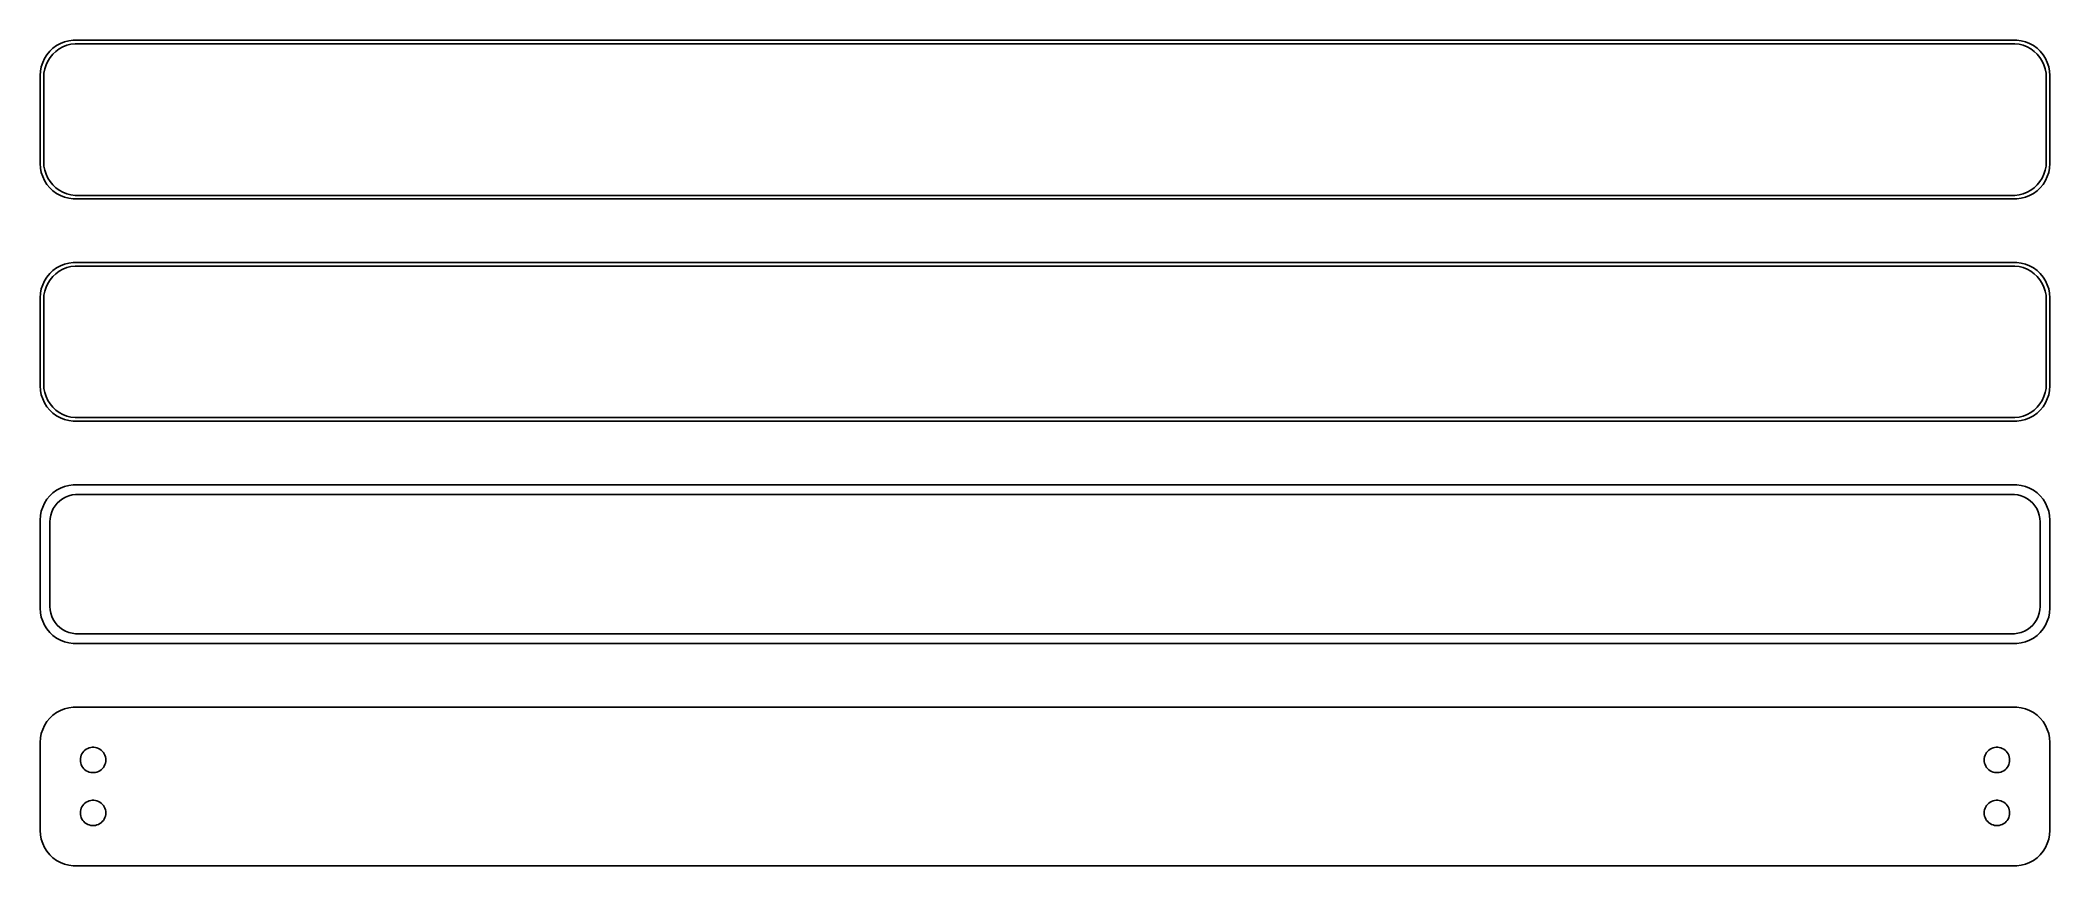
# Model space of a CAD drawing. Header units: metres. Extents: x -142 to 142, y 83 to 200.
import ezdxf

# ---------------------------------------------------------------- set-up
doc = ezdxf.new("R2010")
doc.units = ezdxf.units.M

msp = doc.modelspace()

# ---------------------------------------------------------------- linework, layer by layer
for p, q in [((-139.629, 199.774), (-140.179, 199.472)), ((-139.045, 200.005), (-139.629, 199.774)), ((-139.272, 199.298), (-138.718, 199.518)), ((-138.437, 200.161), (-139.045, 200.005)), ((-138.718, 199.518), (-138.14, 199.666)), ((-137.814, 200.24), (-138.437, 200.161)), ((-138.14, 199.666), (-137.548, 199.741)), ((137.814, 200.24), (-137.814, 200.24)), ((-137.548, 199.741), (137.548, 199.741)), ((137.548, 199.741), (138.14, 199.666)), ((138.437, 200.161), (137.814, 200.24)), ((138.14, 199.666), (138.718, 199.518)), ((139.045, 200.005), (138.437, 200.161)), ((138.718, 199.518), (139.272, 199.298)), ((139.629, 199.774), (139.045, 200.005)), ((140.179, 199.472), (139.629, 199.774)), ((-142.149, 197.091), (-142.343, 196.493)), ((-141.882, 197.659), (-142.149, 197.091)), ((-141.545, 198.189), (-141.882, 197.659)), ((-141.851, 196.181), (-141.666, 196.749)), ((-141.666, 196.749), (-141.412, 197.288)), ((-141.145, 198.673), (-141.545, 198.189)), ((-141.412, 197.288), (-141.093, 197.792)), ((-140.687, 199.103), (-141.145, 198.673)), ((-141.093, 197.792), (-140.713, 198.252)), ((-140.713, 198.252), (-140.278, 198.66)), ((-140.179, 199.472), (-140.687, 199.103)), ((-140.278, 198.66), (-139.795, 199.011)), ((-139.795, 199.011), (-139.272, 199.298)), ((139.272, 199.298), (139.795, 199.011)), ((139.795, 199.011), (140.278, 198.66)), ((140.687, 199.103), (140.179, 199.472)), ((140.278, 198.66), (140.713, 198.252)), ((141.145, 198.673), (140.687, 199.103)), ((140.713, 198.252), (141.093, 197.792)), ((141.093, 197.792), (141.412, 197.288)), ((141.545, 198.189), (141.145, 198.673)), ((141.412, 197.288), (141.666, 196.749)), ((141.882, 197.659), (141.545, 198.189)), ((141.666, 196.749), (141.851, 196.181)), ((142.149, 197.091), (141.882, 197.659)), ((142.343, 196.493), (142.149, 197.091)), ((-142.461, 195.877), (-142.5, 195.25)), ((-142.5, 195.25), (-142.5, 182.75)), ((-142.343, 196.493), (-142.461, 195.877)), ((-142, 195), (-141.963, 195.595)), ((-142, 183), (-142, 195)), ((-141.963, 195.595), (-141.851, 196.181)), ((141.851, 196.181), (141.963, 195.595)), ((141.963, 195.595), (142, 195)), ((142, 195), (142, 183)), ((142.461, 195.877), (142.343, 196.493)), ((142.5, 195.25), (142.461, 195.877)), ((142.5, 182.75), (142.5, 195.25)), ((-142.5, 182.75), (-142.461, 182.123)), ((-141.963, 182.405), (-142, 183)), ((-141.851, 181.819), (-141.963, 182.405)), ((141.963, 182.405), (141.851, 181.819)), ((142, 183), (141.963, 182.405)), ((142.461, 182.123), (142.5, 182.75)), ((-142.461, 182.123), (-142.343, 181.507)), ((-142.343, 181.507), (-142.149, 180.909)), ((-142.149, 180.909), (-141.882, 180.341)), ((-141.882, 180.341), (-141.545, 179.811)), ((-141.666, 181.251), (-141.851, 181.819)), ((-141.412, 180.712), (-141.666, 181.251)), ((-141.545, 179.811), (-141.145, 179.327)), ((-141.093, 180.208), (-141.412, 180.712)), ((-140.713, 179.748), (-141.093, 180.208)), ((-140.278, 179.34), (-140.713, 179.748)), ((140.713, 179.748), (140.278, 179.34)), ((141.093, 180.208), (140.713, 179.748)), ((141.412, 180.712), (141.093, 180.208)), ((141.145, 179.327), (141.545, 179.811)), ((141.666, 181.251), (141.412, 180.712)), ((141.545, 179.811), (141.882, 180.341)), ((141.851, 181.819), (141.666, 181.251)), ((141.882, 180.341), (142.149, 180.909)), ((142.149, 180.909), (142.343, 181.507)), ((142.343, 181.507), (142.461, 182.123)), ((-141.145, 179.327), (-140.687, 178.897)), ((-140.687, 178.897), (-140.179, 178.528)), ((-139.795, 178.989), (-140.278, 179.34)), ((-140.179, 178.528), (-139.629, 178.226)), ((-139.272, 178.702), (-139.795, 178.989)), ((-139.629, 178.226), (-139.045, 177.995)), ((-138.718, 178.482), (-139.272, 178.702)), ((-139.045, 177.995), (-138.437, 177.839)), ((-138.14, 178.334), (-138.718, 178.482)), ((-138.437, 177.839), (-137.814, 177.76)), ((-137.548, 178.259), (-138.14, 178.334)), ((-137.814, 177.76), (137.814, 177.76)), ((137.548, 178.259), (-137.548, 178.259)), ((138.14, 178.334), (137.548, 178.259)), ((137.814, 177.76), (138.437, 177.839)), ((138.718, 178.482), (138.14, 178.334)), ((138.437, 177.839), (139.045, 177.995)), ((139.272, 178.702), (138.718, 178.482)), ((139.045, 177.995), (139.629, 178.226)), ((139.795, 178.989), (139.272, 178.702)), ((139.629, 178.226), (140.179, 178.528)), ((140.278, 179.34), (139.795, 178.989)), ((140.179, 178.528), (140.687, 178.897)), ((140.687, 178.897), (141.145, 179.327)), ((-139.629, 168.274), (-140.179, 167.972)), ((-139.045, 168.505), (-139.629, 168.274)), ((-138.437, 168.661), (-139.045, 168.505)), ((-138.718, 168.018), (-138.14, 168.166)), ((-137.814, 168.74), (-138.437, 168.661)), ((-138.14, 168.166), (-137.548, 168.241)), ((137.814, 168.74), (-137.814, 168.74)), ((-137.548, 168.241), (137.548, 168.241)), ((137.548, 168.241), (138.14, 168.166)), ((138.437, 168.661), (137.814, 168.74)), ((138.14, 168.166), (138.718, 168.018)), ((139.045, 168.505), (138.437, 168.661)), ((139.629, 168.274), (139.045, 168.505)), ((140.179, 167.972), (139.629, 168.274)), ((-142.149, 165.591), (-142.343, 164.993)), ((-141.882, 166.159), (-142.149, 165.591)), ((-141.545, 166.689), (-141.882, 166.159)), ((-141.666, 165.249), (-141.412, 165.788)), ((-141.145, 167.173), (-141.545, 166.689)), ((-141.412, 165.788), (-141.093, 166.292)), ((-140.687, 167.603), (-141.145, 167.173)), ((-141.093, 166.292), (-140.713, 166.752)), ((-140.713, 166.752), (-140.278, 167.16)), ((-140.179, 167.972), (-140.687, 167.603)), ((-140.278, 167.16), (-139.795, 167.511)), ((-139.795, 167.511), (-139.272, 167.798)), ((-139.272, 167.798), (-138.718, 168.018)), ((138.718, 168.018), (139.272, 167.798)), ((139.272, 167.798), (139.795, 167.511)), ((139.795, 167.511), (140.278, 167.16)), ((140.687, 167.603), (140.179, 167.972)), ((140.278, 167.16), (140.713, 166.752)), ((141.145, 167.173), (140.687, 167.603)), ((140.713, 166.752), (141.093, 166.292)), ((141.093, 166.292), (141.412, 165.788)), ((141.545, 166.689), (141.145, 167.173)), ((141.412, 165.788), (141.666, 165.249)), ((141.882, 166.159), (141.545, 166.689)), ((142.149, 165.591), (141.882, 166.159)), ((142.343, 164.993), (142.149, 165.591)), ((-142.461, 164.377), (-142.5, 163.75)), ((-142.5, 163.75), (-142.5, 151.25)), ((-142.343, 164.993), (-142.461, 164.377)), ((-142, 163.5), (-141.963, 164.095)), ((-142, 151.5), (-142, 163.5)), ((-141.963, 164.095), (-141.851, 164.681)), ((-141.851, 164.681), (-141.666, 165.249)), ((141.666, 165.249), (141.851, 164.681)), ((141.851, 164.681), (141.963, 164.095)), ((141.963, 164.095), (142, 163.5)), ((142, 163.5), (142, 151.5)), ((142.461, 164.377), (142.343, 164.993)), ((142.5, 163.75), (142.461, 164.377)), ((142.5, 151.25), (142.5, 163.75)), ((-142.5, 151.25), (-142.461, 150.623)), ((-141.963, 150.905), (-142, 151.5)), ((142, 151.5), (141.963, 150.905)), ((142.461, 150.623), (142.5, 151.25)), ((-142.461, 150.623), (-142.343, 150.007)), ((-142.343, 150.007), (-142.149, 149.409)), ((-142.149, 149.409), (-141.882, 148.841)), ((-141.851, 150.319), (-141.963, 150.905)), ((-141.882, 148.841), (-141.545, 148.311)), ((-141.666, 149.751), (-141.851, 150.319)), ((-141.412, 149.212), (-141.666, 149.751)), ((-141.545, 148.311), (-141.145, 147.827)), ((-141.093, 148.708), (-141.412, 149.212)), ((-140.713, 148.248), (-141.093, 148.708)), ((-140.278, 147.84), (-140.713, 148.248)), ((140.713, 148.248), (140.278, 147.84)), ((141.093, 148.708), (140.713, 148.248)), ((141.412, 149.212), (141.093, 148.708)), ((141.145, 147.827), (141.545, 148.311)), ((141.666, 149.751), (141.412, 149.212)), ((141.545, 148.311), (141.882, 148.841)), ((141.851, 150.319), (141.666, 149.751)), ((141.963, 150.905), (141.851, 150.319)), ((141.882, 148.841), (142.149, 149.409)), ((142.149, 149.409), (142.343, 150.007)), ((142.343, 150.007), (142.461, 150.623)), ((-141.145, 147.827), (-140.687, 147.397)), ((-140.687, 147.397), (-140.179, 147.028)), ((-139.795, 147.489), (-140.278, 147.84)), ((-140.179, 147.028), (-139.629, 146.726)), ((-139.272, 147.202), (-139.795, 147.489)), ((-139.629, 146.726), (-139.045, 146.495)), ((-138.718, 146.982), (-139.272, 147.202)), ((-139.045, 146.495), (-138.437, 146.339)), ((-138.14, 146.834), (-138.718, 146.982)), ((-138.437, 146.339), (-137.814, 146.26)), ((-137.548, 146.759), (-138.14, 146.834)), ((-137.814, 146.26), (137.814, 146.26)), ((137.548, 146.759), (-137.548, 146.759)), ((138.14, 146.834), (137.548, 146.759)), ((137.814, 146.26), (138.437, 146.339)), ((138.718, 146.982), (138.14, 146.834)), ((138.437, 146.339), (139.045, 146.495)), ((139.272, 147.202), (138.718, 146.982)), ((139.045, 146.495), (139.629, 146.726)), ((139.795, 147.489), (139.272, 147.202)), ((139.629, 146.726), (140.179, 147.028)), ((140.278, 147.84), (139.795, 147.489)), ((140.179, 147.028), (140.687, 147.397)), ((140.687, 147.397), (141.145, 147.827)), ((-139.045, 137.005), (-139.629, 136.774)), ((-138.437, 137.161), (-139.045, 137.005)), ((-137.814, 137.24), (-138.437, 137.161)), ((137.814, 137.24), (-137.814, 137.24)), ((138.437, 137.161), (137.814, 137.24)), ((139.045, 137.005), (138.437, 137.161)), ((139.629, 136.774), (139.045, 137.005)), ((-142.149, 134.091), (-142.343, 133.493)), ((-141.882, 134.659), (-142.149, 134.091)), ((-141.545, 135.189), (-141.882, 134.659)), ((-141.145, 135.673), (-141.545, 135.189)), ((-140.687, 136.103), (-141.145, 135.673)), ((-140.179, 136.472), (-140.687, 136.103)), ((-140.641, 133.864), (-140.38, 134.274)), ((-140.38, 134.274), (-140.071, 134.649)), ((-139.629, 136.774), (-140.179, 136.472)), ((-140.071, 134.649), (-139.716, 134.981)), ((-139.716, 134.981), (-139.323, 135.267)), ((-139.323, 135.267), (-138.898, 135.501)), ((-138.898, 135.501), (-138.446, 135.68)), ((-138.446, 135.68), (-137.975, 135.801)), ((-137.975, 135.801), (-137.493, 135.862)), ((-137.493, 135.862), (137.493, 135.862)), ((137.493, 135.862), (137.975, 135.801)), ((137.975, 135.801), (138.446, 135.68)), ((138.446, 135.68), (138.898, 135.501)), ((138.898, 135.501), (139.323, 135.267)), ((139.323, 135.267), (139.716, 134.981)), ((140.179, 136.472), (139.629, 136.774)), ((139.716, 134.981), (140.071, 134.649)), ((140.071, 134.649), (140.38, 134.274)), ((140.687, 136.103), (140.179, 136.472)), ((140.38, 134.274), (140.641, 133.864)), ((141.145, 135.673), (140.687, 136.103)), ((141.545, 135.189), (141.145, 135.673)), ((141.882, 134.659), (141.545, 135.189)), ((142.149, 134.091), (141.882, 134.659)), ((142.343, 133.493), (142.149, 134.091)), ((-142.461, 132.877), (-142.5, 132.25)), ((-142.5, 132.25), (-142.5, 119.75)), ((-142.343, 133.493), (-142.461, 132.877)), ((-141.119, 132), (-141.089, 132.485)), ((-141.119, 120), (-141.119, 132)), ((-141.089, 132.485), (-140.998, 132.962)), ((-140.998, 132.962), (-140.848, 133.424)), ((-140.848, 133.424), (-140.641, 133.864)), ((140.641, 133.864), (140.848, 133.424)), ((140.848, 133.424), (140.998, 132.962)), ((140.998, 132.962), (141.089, 132.485)), ((141.089, 132.485), (141.119, 132)), ((141.119, 132), (141.119, 120)), ((142.461, 132.877), (142.343, 133.493)), ((142.5, 132.25), (142.461, 132.877)), ((142.5, 119.75), (142.5, 132.25)), ((-142.5, 119.75), (-142.461, 119.123)), ((-141.089, 119.515), (-141.119, 120)), ((141.119, 120), (141.089, 119.515)), ((142.461, 119.123), (142.5, 119.75)), ((-142.461, 119.123), (-142.343, 118.507)), ((-142.343, 118.507), (-142.149, 117.909)), ((-142.149, 117.909), (-141.882, 117.341)), ((-141.882, 117.341), (-141.545, 116.811)), ((-140.998, 119.038), (-141.089, 119.515)), ((-140.848, 118.576), (-140.998, 119.038)), ((-140.641, 118.136), (-140.848, 118.576)), ((-140.38, 117.726), (-140.641, 118.136)), ((-140.071, 117.351), (-140.38, 117.726)), ((-139.716, 117.019), (-140.071, 117.351)), ((-139.323, 116.733), (-139.716, 117.019)), ((139.716, 117.019), (139.323, 116.733)), ((140.071, 117.351), (139.716, 117.019)), ((140.38, 117.726), (140.071, 117.351)), ((140.641, 118.136), (140.38, 117.726)), ((140.848, 118.576), (140.641, 118.136)), ((140.998, 119.038), (140.848, 118.576)), ((141.089, 119.515), (140.998, 119.038)), ((141.545, 116.811), (141.882, 117.341)), ((141.882, 117.341), (142.149, 117.909)), ((142.149, 117.909), (142.343, 118.507)), ((142.343, 118.507), (142.461, 119.123)), ((-141.545, 116.811), (-141.145, 116.327)), ((-141.145, 116.327), (-140.687, 115.897)), ((-140.687, 115.897), (-140.179, 115.528)), ((-140.179, 115.528), (-139.629, 115.226)), ((-139.629, 115.226), (-139.045, 114.995)), ((-138.898, 116.499), (-139.323, 116.733)), ((-139.045, 114.995), (-138.437, 114.839)), ((-138.446, 116.32), (-138.898, 116.499)), ((-137.975, 116.199), (-138.446, 116.32)), ((-138.437, 114.839), (-137.814, 114.76)), ((-137.493, 116.138), (-137.975, 116.199)), ((-137.814, 114.76), (137.814, 114.76)), ((137.493, 116.138), (-137.493, 116.138)), ((137.975, 116.199), (137.493, 116.138)), ((137.814, 114.76), (138.437, 114.839)), ((138.446, 116.32), (137.975, 116.199)), ((138.437, 114.839), (139.045, 114.995)), ((138.898, 116.499), (138.446, 116.32)), ((139.323, 116.733), (138.898, 116.499)), ((139.045, 114.995), (139.629, 115.226)), ((139.629, 115.226), (140.179, 115.528)), ((140.179, 115.528), (140.687, 115.897)), ((140.687, 115.897), (141.145, 116.327)), ((141.145, 116.327), (141.545, 116.811)), ((-139.045, 105.505), (-139.629, 105.274)), ((-138.437, 105.661), (-139.045, 105.505)), ((-137.814, 105.74), (-138.437, 105.661)), ((137.814, 105.74), (-137.814, 105.74)), ((138.437, 105.661), (137.814, 105.74)), ((139.045, 105.505), (138.437, 105.661)), ((139.629, 105.274), (139.045, 105.505)), ((-141.882, 103.159), (-142.149, 102.591)), ((-141.545, 103.689), (-141.882, 103.159)), ((-141.145, 104.173), (-141.545, 103.689)), ((-140.687, 104.603), (-141.145, 104.173)), ((-140.179, 104.972), (-140.687, 104.603)), ((-139.629, 105.274), (-140.179, 104.972)), ((140.179, 104.972), (139.629, 105.274)), ((140.687, 104.603), (140.179, 104.972)), ((141.145, 104.173), (140.687, 104.603)), ((141.545, 103.689), (141.145, 104.173)), ((141.882, 103.159), (141.545, 103.689)), ((142.149, 102.591), (141.882, 103.159)), ((-142.461, 101.377), (-142.5, 100.75)), ((-142.5, 100.75), (-142.5, 88.25)), ((-142.343, 101.993), (-142.461, 101.377)), ((-142.149, 102.591), (-142.343, 101.993)), ((-136.147, 99.6369), (-135.964, 99.7698)), ((-135.964, 99.7698), (-135.766, 99.8787)), ((-135.766, 99.8787), (-135.556, 99.9619)), ((-135.556, 99.9619), (-135.337, 100.018)), ((-135.337, 100.018), (-135.113, 100.046)), ((-135.113, 100.046), (-134.887, 100.046)), ((-134.887, 100.046), (-134.663, 100.018)), ((-134.663, 100.018), (-134.444, 99.9619)), ((-134.444, 99.9619), (-134.234, 99.8787)), ((-134.234, 99.8787), (-134.036, 99.7698)), ((-134.036, 99.7698), (-133.853, 99.6369)), ((133.853, 99.6369), (134.036, 99.7698)), ((134.036, 99.7698), (134.234, 99.8787)), ((134.234, 99.8787), (134.444, 99.9619)), ((134.444, 99.9619), (134.663, 100.018)), ((134.663, 100.018), (134.887, 100.046)), ((134.887, 100.046), (135.113, 100.046)), ((135.113, 100.046), (135.337, 100.018)), ((135.337, 100.018), (135.556, 99.9619)), ((135.556, 99.9619), (135.766, 99.8787)), ((135.766, 99.8787), (135.964, 99.7698)), ((135.964, 99.7698), (136.147, 99.6369)), ((142.343, 101.993), (142.149, 102.591)), ((142.461, 101.377), (142.343, 101.993)), ((142.5, 100.75), (142.461, 101.377)), ((142.5, 88.25), (142.5, 100.75)), ((-136.8, 98.25), (-136.786, 98.4756)), ((-136.786, 98.0244), (-136.8, 98.25)), ((-136.786, 98.4756), (-136.743, 98.6976)), ((-136.743, 97.8024), (-136.786, 98.0244)), ((-136.743, 98.6976), (-136.674, 98.9126)), ((-136.674, 97.5874), (-136.743, 97.8024)), ((-136.674, 98.9126), (-136.577, 99.1171)), ((-136.577, 97.3828), (-136.674, 97.5874)), ((-136.577, 99.1171), (-136.456, 99.308)), ((-136.456, 97.192), (-136.577, 97.3828)), ((-136.456, 99.308), (-136.312, 99.4822)), ((-136.312, 97.0178), (-136.456, 97.192)), ((-136.312, 99.4822), (-136.147, 99.6369)), ((-136.147, 96.8631), (-136.312, 97.0178)), ((-133.853, 99.6369), (-133.688, 99.4822)), ((-133.688, 97.0178), (-133.853, 96.8631)), ((-133.688, 99.4822), (-133.544, 99.308)), ((-133.544, 97.192), (-133.688, 97.0178)), ((-133.544, 99.308), (-133.423, 99.1171)), ((-133.423, 97.3828), (-133.544, 97.192)), ((-133.423, 99.1171), (-133.326, 98.9126)), ((-133.326, 97.5874), (-133.423, 97.3828)), ((-133.326, 98.9126), (-133.257, 98.6976)), ((-133.257, 97.8024), (-133.326, 97.5874)), ((-133.257, 98.6976), (-133.214, 98.4756)), ((-133.214, 98.0244), (-133.257, 97.8024)), ((-133.214, 98.4756), (-133.2, 98.25)), ((-133.2, 98.25), (-133.214, 98.0244)), ((133.2, 98.25), (133.214, 98.4756)), ((133.214, 98.0244), (133.2, 98.25)), ((133.214, 98.4756), (133.257, 98.6976)), ((133.257, 97.8024), (133.214, 98.0244)), ((133.257, 98.6976), (133.326, 98.9126)), ((133.326, 97.5874), (133.257, 97.8024)), ((133.326, 98.9126), (133.423, 99.1171)), ((133.423, 97.3828), (133.326, 97.5874)), ((133.423, 99.1171), (133.544, 99.308)), ((133.544, 97.192), (133.423, 97.3828)), ((133.544, 99.308), (133.688, 99.4822)), ((133.688, 97.0178), (133.544, 97.192)), ((133.688, 99.4822), (133.853, 99.6369)), ((133.853, 96.8631), (133.688, 97.0178)), ((136.147, 99.6369), (136.312, 99.4822)), ((136.312, 97.0178), (136.147, 96.8631)), ((136.312, 99.4822), (136.456, 99.308)), ((136.456, 97.192), (136.312, 97.0178)), ((136.456, 99.308), (136.577, 99.1171)), ((136.577, 97.3828), (136.456, 97.192)), ((136.577, 99.1171), (136.674, 98.9126)), ((136.674, 97.5874), (136.577, 97.3828)), ((136.674, 98.9126), (136.743, 98.6976)), ((136.743, 97.8024), (136.674, 97.5874)), ((136.743, 98.6976), (136.786, 98.4756)), ((136.786, 98.0244), (136.743, 97.8024)), ((136.786, 98.4756), (136.8, 98.25)), ((136.8, 98.25), (136.786, 98.0244)), ((-135.964, 96.7302), (-136.147, 96.8631)), ((-135.766, 96.6213), (-135.964, 96.7302)), ((-135.556, 96.5381), (-135.766, 96.6213)), ((-135.337, 96.4819), (-135.556, 96.5381)), ((-135.113, 96.4536), (-135.337, 96.4819)), ((-134.887, 96.4536), (-135.113, 96.4536)), ((-134.663, 96.4819), (-134.887, 96.4536)), ((-134.444, 96.5381), (-134.663, 96.4819)), ((-134.234, 96.6213), (-134.444, 96.5381)), ((-134.036, 96.7302), (-134.234, 96.6213)), ((-133.853, 96.8631), (-134.036, 96.7302)), ((134.036, 96.7302), (133.853, 96.8631)), ((134.234, 96.6213), (134.036, 96.7302)), ((134.444, 96.5381), (134.234, 96.6213)), ((134.663, 96.4819), (134.444, 96.5381)), ((134.887, 96.4536), (134.663, 96.4819)), ((135.113, 96.4536), (134.887, 96.4536)), ((135.337, 96.4819), (135.113, 96.4536)), ((135.556, 96.5381), (135.337, 96.4819)), ((135.766, 96.6213), (135.556, 96.5381)), ((135.964, 96.7302), (135.766, 96.6213)), ((136.147, 96.8631), (135.964, 96.7302)), ((-136.743, 91.1976), (-136.674, 91.4126)), ((-136.674, 91.4126), (-136.577, 91.6172)), ((-136.577, 91.6172), (-136.456, 91.808)), ((-136.456, 91.808), (-136.312, 91.9822)), ((-136.312, 91.9822), (-136.147, 92.1369)), ((-136.147, 92.1369), (-135.964, 92.2698)), ((-135.964, 92.2698), (-135.766, 92.3787)), ((-135.766, 92.3787), (-135.556, 92.4619)), ((-135.556, 92.4619), (-135.337, 92.5181)), ((-135.337, 92.5181), (-135.113, 92.5464)), ((-135.113, 92.5464), (-134.887, 92.5464)), ((-134.887, 92.5464), (-134.663, 92.5181)), ((-134.663, 92.5181), (-134.444, 92.4619)), ((-134.444, 92.4619), (-134.234, 92.3787)), ((-134.234, 92.3787), (-134.036, 92.2698)), ((-134.036, 92.2698), (-133.853, 92.1369)), ((-133.853, 92.1369), (-133.688, 91.9822)), ((-133.688, 91.9822), (-133.544, 91.808)), ((-133.544, 91.808), (-133.423, 91.6172)), ((-133.423, 91.6172), (-133.326, 91.4126)), ((-133.326, 91.4126), (-133.257, 91.1976)), ((133.257, 91.1976), (133.326, 91.4126)), ((133.326, 91.4126), (133.423, 91.6172)), ((133.423, 91.6172), (133.544, 91.808)), ((133.544, 91.808), (133.688, 91.9822)), ((133.688, 91.9822), (133.853, 92.1369)), ((133.853, 92.1369), (134.036, 92.2698)), ((134.036, 92.2698), (134.234, 92.3787)), ((134.234, 92.3787), (134.444, 92.4619)), ((134.444, 92.4619), (134.663, 92.5181)), ((134.663, 92.5181), (134.887, 92.5464)), ((134.887, 92.5464), (135.113, 92.5464)), ((135.113, 92.5464), (135.337, 92.5181)), ((135.337, 92.5181), (135.556, 92.4619)), ((135.556, 92.4619), (135.766, 92.3787)), ((135.766, 92.3787), (135.964, 92.2698)), ((135.964, 92.2698), (136.147, 92.1369)), ((136.147, 92.1369), (136.312, 91.9822)), ((136.312, 91.9822), (136.456, 91.808)), ((136.456, 91.808), (136.577, 91.6172)), ((136.577, 91.6172), (136.674, 91.4126)), ((136.674, 91.4126), (136.743, 91.1976)), ((-136.8, 90.75), (-136.786, 90.9756)), ((-136.786, 90.5244), (-136.8, 90.75)), ((-136.786, 90.9756), (-136.743, 91.1976)), ((-136.743, 90.3024), (-136.786, 90.5244)), ((-136.674, 90.0874), (-136.743, 90.3024)), ((-136.577, 89.8829), (-136.674, 90.0874)), ((-136.456, 89.692), (-136.577, 89.8829)), ((-136.312, 89.5178), (-136.456, 89.692)), ((-136.147, 89.3631), (-136.312, 89.5178)), ((-135.964, 89.2302), (-136.147, 89.3631)), ((-135.766, 89.1213), (-135.964, 89.2302)), ((-135.556, 89.0381), (-135.766, 89.1213)), ((-135.337, 88.9819), (-135.556, 89.0381)), ((-135.113, 88.9536), (-135.337, 88.9819)), ((-134.887, 88.9536), (-135.113, 88.9536)), ((-134.663, 88.9819), (-134.887, 88.9536)), ((-134.444, 89.0381), (-134.663, 88.9819)), ((-134.234, 89.1213), (-134.444, 89.0381)), ((-134.036, 89.2302), (-134.234, 89.1213)), ((-133.853, 89.3631), (-134.036, 89.2302)), ((-133.688, 89.5178), (-133.853, 89.3631)), ((-133.544, 89.692), (-133.688, 89.5178)), ((-133.423, 89.8829), (-133.544, 89.692)), ((-133.326, 90.0874), (-133.423, 89.8829)), ((-133.257, 90.3024), (-133.326, 90.0874)), ((-133.257, 91.1976), (-133.214, 90.9756)), ((-133.214, 90.5244), (-133.257, 90.3024)), ((-133.214, 90.9756), (-133.2, 90.75)), ((-133.2, 90.75), (-133.214, 90.5244)), ((133.2, 90.75), (133.214, 90.9756)), ((133.214, 90.5244), (133.2, 90.75)), ((133.214, 90.9756), (133.257, 91.1976)), ((133.257, 90.3024), (133.214, 90.5244)), ((133.326, 90.0874), (133.257, 90.3024)), ((133.423, 89.8829), (133.326, 90.0874)), ((133.544, 89.692), (133.423, 89.8829)), ((133.688, 89.5178), (133.544, 89.692)), ((133.853, 89.3631), (133.688, 89.5178)), ((134.036, 89.2302), (133.853, 89.3631)), ((134.234, 89.1213), (134.036, 89.2302)), ((134.444, 89.0381), (134.234, 89.1213)), ((134.663, 88.9819), (134.444, 89.0381)), ((134.887, 88.9536), (134.663, 88.9819)), ((135.113, 88.9536), (134.887, 88.9536)), ((135.337, 88.9819), (135.113, 88.9536)), ((135.556, 89.0381), (135.337, 88.9819)), ((135.766, 89.1213), (135.556, 89.0381)), ((135.964, 89.2302), (135.766, 89.1213)), ((136.147, 89.3631), (135.964, 89.2302)), ((136.312, 89.5178), (136.147, 89.3631)), ((136.456, 89.692), (136.312, 89.5178)), ((136.577, 89.8829), (136.456, 89.692)), ((136.674, 90.0874), (136.577, 89.8829)), ((136.743, 90.3024), (136.674, 90.0874)), ((136.743, 91.1976), (136.786, 90.9756)), ((136.786, 90.5244), (136.743, 90.3024)), ((136.786, 90.9756), (136.8, 90.75)), ((136.8, 90.75), (136.786, 90.5244)), ((-142.5, 88.25), (-142.461, 87.6233)), ((-142.461, 87.6233), (-142.343, 87.0066)), ((-142.343, 87.0066), (-142.149, 86.4094)), ((-142.149, 86.4094), (-141.882, 85.8412)), ((-141.882, 85.8412), (-141.545, 85.3111)), ((141.545, 85.3111), (141.882, 85.8412)), ((141.882, 85.8412), (142.149, 86.4094)), ((142.149, 86.4094), (142.343, 87.0066)), ((142.343, 87.0066), (142.461, 87.6233)), ((142.461, 87.6233), (142.5, 88.25)), ((-141.545, 85.3111), (-141.145, 84.8273)), ((-141.145, 84.8273), (-140.687, 84.3974)), ((-140.687, 84.3974), (-140.179, 84.0284)), ((-140.179, 84.0284), (-139.629, 83.7259)), ((-139.629, 83.7259), (-139.045, 83.4947)), ((-139.045, 83.4947), (-138.437, 83.3386)), ((-138.437, 83.3386), (-137.814, 83.2599)), ((-137.814, 83.2599), (137.814, 83.2599)), ((137.814, 83.2599), (138.437, 83.3386)), ((138.437, 83.3386), (139.045, 83.4947)), ((139.045, 83.4947), (139.629, 83.7259)), ((139.629, 83.7259), (140.179, 84.0284)), ((140.179, 84.0284), (140.687, 84.3974)), ((140.687, 84.3974), (141.145, 84.8273)), ((141.145, 84.8273), (141.545, 85.3111))]:
    msp.add_line(p, q)

doc.saveas('drawing.dxf')
